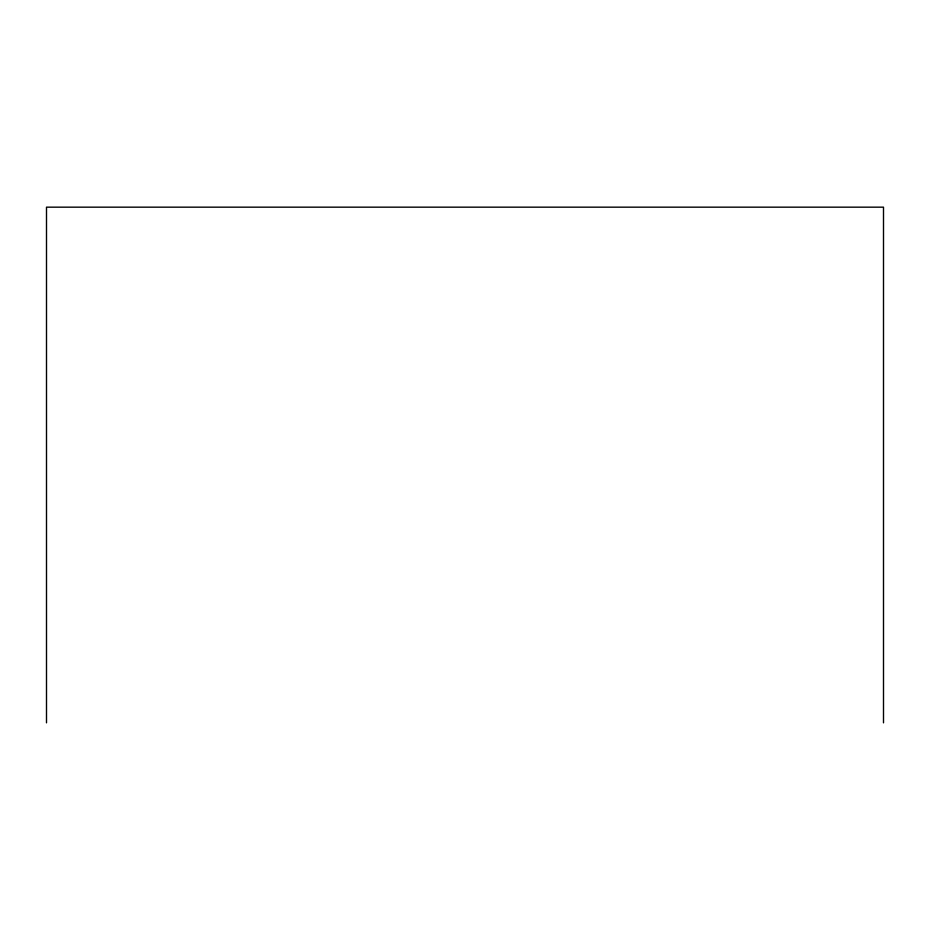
<?xml version="1.0" encoding="UTF-8"?>
<svg xmlns="http://www.w3.org/2000/svg" width="930" height="930" viewBox="0 0 930 930"><rect width="100%" height="100%" fill="white"/><g stroke="black" fill="none" stroke-linecap="round" stroke-linejoin="round"><path stroke-width="1.4" d="M883.5 722.831L883.5 207.169L46.5 207.169L46.5 722.831"/></g></svg>
